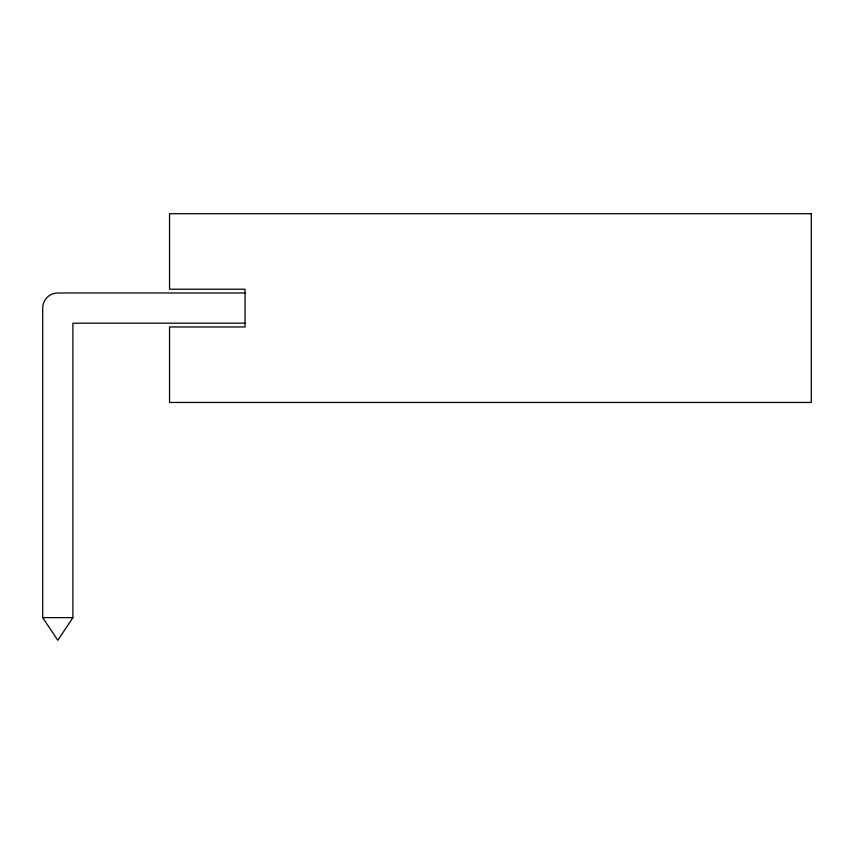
<?xml version="1.0" encoding="UTF-8"?>
<svg xmlns="http://www.w3.org/2000/svg" width="854" height="854" viewBox="0 0 854 854"><rect width="100%" height="100%" fill="white"/><g stroke="black" fill="none" stroke-linecap="round" stroke-linejoin="round"><path stroke-width="1.28" d="M245.045 323.186L72.9 323.186L72.9 617.645L57.805 640.286L42.7 617.645L42.7 308.091A15.105 15.105 0 0 1 57.805 292.986L245.045 292.986M42.7 617.645L72.9 617.645M811.3 213.713L169.54 213.713L169.54 289.207L245.045 289.207L245.045 326.965L169.54 326.965L169.54 402.458L811.3 402.458L811.3 213.713"/></g></svg>
